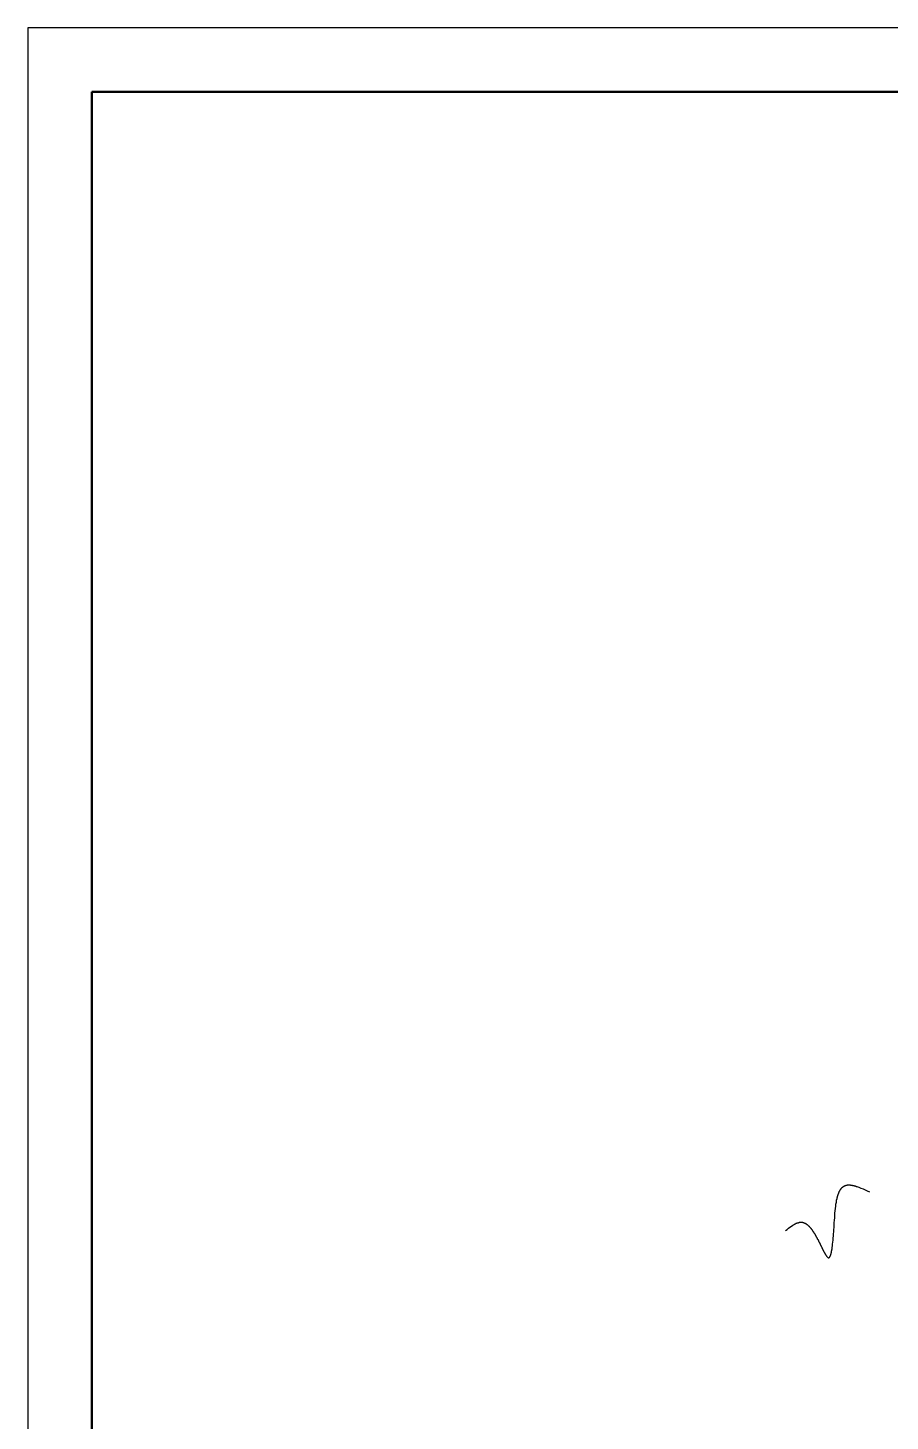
# Model space of a CAD drawing. Header units: millimetres. Extents: x 0 to 1200, y 0 to 841.
# Drawn here: x 0 to 67.4, y 732.1 to 841 of the extents above; entities that cross this region are included whole.
import ezdxf

# ---------------------------------------------------------------- set-up
doc = ezdxf.new("R2010")
doc.units = ezdxf.units.MM
doc.layers.add('Standard', color=7, linetype='Continuous', lineweight=25)

msp = doc.modelspace()

# ---------------------------------------------------------------- linework, layer by layer
at = {"layer": 'Standard', "color": 7, "linetype": 'Continuous', "lineweight": 25}
for p, q in [((1200, 841), (0, 841)), ((0, 841), (0, 0))]:
    msp.add_line(p, q, dxfattribs=at)
at = {"layer": 'Standard', "color": 30, "linetype": 'Continuous', "lineweight": 50}
for p, q in [((1195, 836), (5, 836)), ((5, 836), (5, 5))]:
    msp.add_line(p, q, dxfattribs=at)
at = {"layer": 'Standard', "color": 7, "linetype": 'Continuous', "lineweight": -3}
for p, q in [((63.26, 749.33), (63.3, 749.48)), ((63.3, 749.5), (63.31, 749.52)), ((63.3, 749.48), (63.3, 749.5)), ((63.31, 749.56), (63.32, 749.58)), ((63.31, 749.54), (63.31, 749.56)), ((63.31, 749.52), (63.31, 749.54)), ((63.32, 749.58), (63.33, 749.6)), ((63.33, 749.62), (63.34, 749.64)), ((63.33, 749.6), (63.33, 749.62)), ((63.34, 749.65), (63.35, 749.67)), ((63.34, 749.64), (63.34, 749.65)), ((63.35, 749.69), (63.36, 749.71)), ((63.35, 749.67), (63.35, 749.69)), ((63.36, 749.73), (63.37, 749.75)), ((63.36, 749.71), (63.36, 749.73)), ((63.37, 749.76), (63.38, 749.78)), ((63.37, 749.75), (63.37, 749.76)), ((63.38, 749.78), (63.39, 749.8)), ((63.39, 749.82), (63.4, 749.83)), ((63.39, 749.8), (63.39, 749.82)), ((63.4, 749.83), (63.41, 749.85)), ((63.41, 749.87), (63.42, 749.89)), ((63.41, 749.85), (63.41, 749.87)), ((63.42, 749.9), (63.43, 749.92)), ((63.42, 749.89), (63.42, 749.9)), ((63.43, 749.92), (63.44, 749.93)), ((63.44, 749.93), (63.45, 749.95)), ((63.45, 749.97), (63.46, 749.98)), ((63.45, 749.95), (63.45, 749.97)), ((63.46, 749.98), (63.47, 750)), ((63.47, 750.01), (63.48, 750.03)), ((63.47, 750), (63.47, 750.01)), ((63.48, 750.03), (63.49, 750.04)), ((63.49, 750.04), (63.5, 750.06)), ((63.5, 750.07), (63.51, 750.09)), ((63.5, 750.06), (63.5, 750.07)), ((63.51, 750.09), (63.52, 750.1)), ((63.52, 750.1), (63.53, 750.11)), ((63.53, 750.11), (63.54, 750.13)), ((63.54, 750.14), (63.55, 750.15)), ((63.54, 750.13), (63.54, 750.14)), ((63.55, 750.15), (63.56, 750.17)), ((63.56, 750.17), (63.57, 750.18)), ((63.57, 750.18), (63.58, 750.19)), ((63.58, 750.19), (63.59, 750.2)), ((63.59, 750.22), (63.6, 750.23)), ((63.59, 750.2), (63.59, 750.22)), ((63.6, 750.23), (63.61, 750.24)), ((63.61, 750.24), (63.62, 750.25)), ((63.62, 750.25), (63.63, 750.26)), ((63.63, 750.26), (63.64, 750.27)), ((63.64, 750.27), (63.65, 750.29)), ((63.65, 750.29), (63.66, 750.3)), ((63.66, 750.3), (63.67, 750.31)), ((63.67, 750.31), (63.68, 750.32)), ((63.68, 750.32), (63.69, 750.33)), ((63.69, 750.33), (63.7, 750.34)), ((63.7, 750.34), (63.71, 750.35)), ((63.71, 750.35), (63.72, 750.36)), ((63.72, 750.36), (63.73, 750.37)), ((63.73, 750.37), (63.74, 750.37)), ((63.74, 750.37), (63.75, 750.38)), ((63.75, 750.38), (63.76, 750.39)), ((63.76, 750.39), (63.77, 750.4)), ((63.77, 750.4), (63.79, 750.41)), ((63.79, 750.41), (63.8, 750.42)), ((63.8, 750.42), (63.81, 750.42)), ((63.81, 750.42), (63.82, 750.43)), ((63.82, 750.43), (63.83, 750.44)), ((63.83, 750.44), (63.84, 750.44)), ((63.84, 750.44), (63.85, 750.45)), ((63.85, 750.45), (63.87, 750.46)), ((63.87, 750.46), (63.88, 750.46)), ((63.88, 750.46), (63.89, 750.47)), ((63.89, 750.47), (63.9, 750.47)), ((63.9, 750.47), (63.92, 750.48)), ((63.92, 750.48), (63.93, 750.48)), ((63.93, 750.48), (63.94, 750.49)), ((63.94, 750.49), (63.96, 750.49)), ((63.96, 750.49), (63.97, 750.5)), ((63.97, 750.5), (63.98, 750.5)), ((63.98, 750.5), (64, 750.51)), ((64, 750.51), (64.01, 750.51)), ((64.01, 750.51), (64.02, 750.51)), ((64.02, 750.51), (64.04, 750.52)), ((64.04, 750.52), (64.05, 750.52)), ((64.05, 750.52), (64.06, 750.52)), ((64.06, 750.52), (64.08, 750.52)), ((64.08, 750.52), (64.09, 750.53)), ((64.09, 750.53), (64.11, 750.53)), ((64.11, 750.53), (64.12, 750.53)), ((64.12, 750.53), (64.14, 750.53)), ((64.14, 750.53), (64.15, 750.53)), ((64.15, 750.53), (64.17, 750.53)), ((64.17, 750.53), (64.18, 750.53)), ((64.18, 750.53), (64.2, 750.53)), ((64.2, 750.53), (64.21, 750.53)), ((64.21, 750.53), (64.23, 750.53)), ((64.23, 750.53), (64.24, 750.53)), ((64.24, 750.53), (64.26, 750.53)), ((64.26, 750.53), (64.27, 750.53)), ((64.27, 750.53), (64.29, 750.53)), ((64.29, 750.53), (64.3, 750.53)), ((64.3, 750.53), (64.32, 750.53)), ((64.32, 750.53), (64.34, 750.53)), ((64.34, 750.53), (64.35, 750.52)), ((64.35, 750.52), (64.37, 750.52)), ((64.37, 750.52), (64.39, 750.52)), ((64.39, 750.52), (64.4, 750.52)), ((64.4, 750.52), (64.42, 750.52)), ((64.42, 750.52), (64.44, 750.51)), ((64.44, 750.51), (64.45, 750.51)), ((64.45, 750.51), (64.47, 750.51)), ((64.47, 750.51), (64.49, 750.5)), ((64.49, 750.5), (64.5, 750.5)), ((64.5, 750.5), (64.52, 750.5)), ((64.52, 750.5), (64.54, 750.49)), ((64.54, 750.49), (64.56, 750.49)), ((64.56, 750.49), (64.57, 750.48)), ((64.57, 750.48), (64.59, 750.48)), ((64.59, 750.48), (64.61, 750.48)), ((64.61, 750.48), (64.63, 750.47)), ((64.63, 750.47), (64.64, 750.47)), ((64.64, 750.47), (64.66, 750.46)), ((64.66, 750.46), (64.68, 750.46)), ((64.68, 750.46), (64.7, 750.45)), ((64.7, 750.45), (64.72, 750.45)), ((64.72, 750.45), (64.74, 750.44)), ((64.74, 750.44), (64.75, 750.43)), ((64.75, 750.43), (64.77, 750.43)), ((64.77, 750.43), (64.79, 750.42)), ((64.79, 750.42), (64.81, 750.42)), ((64.81, 750.42), (64.83, 750.41)), ((64.83, 750.41), (64.85, 750.4)), ((64.85, 750.4), (65, 750.35)), ((65, 750.35), (65.16, 750.29)), ((65.16, 750.29), (65.33, 750.22)), ((65.33, 750.22), (65.49, 750.15)), ((65.49, 750.15), (65.66, 750.07)), ((65.66, 750.07), (65.83, 749.99)), ((63.13, 748.33), (63.15, 748.51)), ((63.15, 748.51), (63.17, 748.69)), ((63.17, 748.69), (63.19, 748.86)), ((63.19, 748.86), (63.21, 749.02)), ((63.21, 749.02), (63.24, 749.18)), ((63.24, 749.18), (63.26, 749.33)), ((59.61, 747.23), (59.73, 747.31)), ((59.73, 747.31), (59.84, 747.39)), ((59.84, 747.39), (59.95, 747.45)), ((59.95, 747.45), (59.97, 747.46)), ((59.97, 747.46), (59.99, 747.47)), ((59.99, 747.47), (60.01, 747.48)), ((60.01, 747.48), (60.03, 747.49)), ((60.03, 747.49), (60.05, 747.5)), ((60.05, 747.5), (60.07, 747.51)), ((60.07, 747.51), (60.08, 747.52)), ((60.08, 747.52), (60.1, 747.53)), ((60.1, 747.53), (60.12, 747.53)), ((60.12, 747.53), (60.14, 747.54)), ((60.14, 747.54), (60.16, 747.55)), ((60.16, 747.55), (60.18, 747.56)), ((60.18, 747.56), (60.19, 747.56)), ((60.19, 747.56), (60.21, 747.57)), ((60.21, 747.57), (60.23, 747.57)), ((60.23, 747.57), (60.25, 747.58)), ((60.25, 747.58), (60.27, 747.58)), ((60.27, 747.58), (60.29, 747.59)), ((60.29, 747.59), (60.3, 747.59)), ((60.3, 747.59), (60.32, 747.6)), ((60.32, 747.6), (60.34, 747.6)), ((60.34, 747.6), (60.36, 747.61)), ((60.36, 747.61), (60.38, 747.61)), ((60.38, 747.61), (60.39, 747.61)), ((60.39, 747.61), (60.41, 747.61)), ((60.41, 747.61), (60.43, 747.61)), ((60.43, 747.61), (60.45, 747.62)), ((60.45, 747.62), (60.46, 747.62)), ((60.46, 747.62), (60.48, 747.62)), ((60.48, 747.62), (60.5, 747.62)), ((60.5, 747.62), (60.52, 747.62)), ((60.52, 747.62), (60.53, 747.61)), ((60.53, 747.61), (60.55, 747.61)), ((60.55, 747.61), (60.57, 747.61)), ((60.57, 747.61), (60.59, 747.61)), ((60.59, 747.61), (60.6, 747.61)), ((60.6, 747.61), (60.62, 747.6)), ((60.62, 747.6), (60.64, 747.6)), ((60.64, 747.6), (60.66, 747.59)), ((60.66, 747.59), (60.68, 747.59)), ((60.68, 747.59), (60.69, 747.58)), ((60.69, 747.58), (60.71, 747.57)), ((60.71, 747.57), (60.73, 747.57)), ((60.73, 747.57), (60.75, 747.56)), ((60.75, 747.56), (60.76, 747.55)), ((60.76, 747.55), (60.78, 747.54)), ((60.78, 747.54), (60.8, 747.53)), ((60.8, 747.53), (60.82, 747.53)), ((60.82, 747.53), (60.83, 747.52)), ((60.83, 747.52), (60.85, 747.5)), ((60.85, 747.5), (60.87, 747.49)), ((60.87, 747.49), (60.89, 747.48)), ((60.89, 747.48), (60.9, 747.47)), ((60.9, 747.47), (60.92, 747.46)), ((60.92, 747.46), (60.94, 747.45)), ((60.94, 747.45), (60.95, 747.43)), ((60.95, 747.43), (60.97, 747.42)), ((60.97, 747.42), (60.99, 747.41)), ((60.99, 747.41), (61, 747.39)), ((61, 747.39), (61.02, 747.38)), ((61.02, 747.38), (61.04, 747.36)), ((61.04, 747.36), (61.05, 747.35)), ((61.05, 747.35), (61.07, 747.33)), ((61.07, 747.33), (61.09, 747.31)), ((61.09, 747.31), (61.1, 747.3)), ((61.1, 747.3), (61.12, 747.28)), ((63.06, 747.21), (63.07, 747.38)), ((63.07, 747.38), (63.08, 747.58)), ((63.08, 747.58), (63.09, 747.77)), ((63.09, 747.77), (63.11, 747.96)), ((63.11, 747.96), (63.12, 748.15)), ((63.12, 748.15), (63.13, 748.33)), ((59.27, 746.97), (59.38, 747.06)), ((59.38, 747.06), (59.5, 747.15)), ((59.5, 747.15), (59.61, 747.23)), ((61.12, 747.28), (61.13, 747.26)), ((61.13, 747.26), (61.15, 747.25)), ((61.15, 747.25), (61.17, 747.23)), ((61.17, 747.23), (61.18, 747.21)), ((61.18, 747.21), (61.2, 747.19)), ((61.2, 747.19), (61.21, 747.17)), ((61.21, 747.17), (61.23, 747.15)), ((61.23, 747.15), (61.25, 747.13)), ((61.25, 747.13), (61.26, 747.12)), ((61.26, 747.12), (61.28, 747.1)), ((61.28, 747.1), (61.29, 747.08)), ((61.29, 747.08), (61.31, 747.05)), ((61.31, 747.05), (61.32, 747.03)), ((61.32, 747.03), (61.34, 747.01)), ((61.34, 747.01), (61.35, 746.99)), ((61.35, 746.99), (61.37, 746.97)), ((61.37, 746.97), (61.38, 746.95)), ((61.38, 746.95), (61.4, 746.93)), ((61.4, 746.93), (61.41, 746.9)), ((61.41, 746.9), (61.43, 746.88)), ((61.43, 746.88), (61.44, 746.86)), ((61.44, 746.86), (61.46, 746.84)), ((61.46, 746.84), (61.47, 746.81)), ((61.47, 746.81), (61.49, 746.79)), ((61.49, 746.79), (61.5, 746.77)), ((61.5, 746.77), (61.52, 746.74)), ((61.52, 746.74), (61.53, 746.72)), ((61.53, 746.72), (61.55, 746.7)), ((61.55, 746.7), (61.56, 746.67)), ((61.56, 746.67), (61.57, 746.65)), ((61.57, 746.65), (61.59, 746.63)), ((61.59, 746.63), (61.6, 746.6)), ((61.6, 746.6), (61.62, 746.58)), ((61.62, 746.58), (61.63, 746.55)), ((61.63, 746.55), (61.64, 746.53)), ((61.64, 746.53), (61.66, 746.5)), ((61.66, 746.5), (61.67, 746.48)), ((61.67, 746.48), (61.69, 746.45)), ((61.69, 746.45), (61.7, 746.43)), ((61.7, 746.43), (61.71, 746.4)), ((61.71, 746.4), (61.73, 746.38)), ((61.73, 746.38), (61.74, 746.35)), ((61.74, 746.35), (61.75, 746.33)), ((61.75, 746.33), (61.77, 746.3)), ((61.77, 746.3), (61.78, 746.28)), ((61.78, 746.28), (61.79, 746.25)), ((61.79, 746.25), (61.81, 746.23)), ((61.81, 746.23), (61.82, 746.2)), ((62.97, 746.06), (62.98, 746.22)), ((62.98, 746.22), (62.99, 746.38)), ((62.99, 746.38), (63.01, 746.54)), ((63.01, 746.54), (63.02, 746.7)), ((63.02, 746.7), (63.03, 746.87)), ((63.03, 746.87), (63.04, 747.04)), ((63.04, 747.04), (63.06, 747.21)), ((61.82, 746.2), (61.83, 746.18)), ((61.83, 746.18), (61.84, 746.16)), ((61.84, 746.16), (61.85, 746.15)), ((61.85, 746.15), (61.85, 746.13)), ((61.85, 746.13), (61.86, 746.12)), ((61.86, 746.12), (61.87, 746.1)), ((61.87, 746.1), (61.88, 746.09)), ((61.88, 746.09), (61.89, 746.07)), ((61.89, 746.07), (61.89, 746.06)), ((61.89, 746.06), (61.9, 746.04)), ((61.9, 746.04), (61.91, 746.03)), ((61.91, 746.03), (61.92, 746.01)), ((61.92, 746.01), (61.92, 746)), ((61.92, 746), (61.93, 745.98)), ((61.93, 745.98), (61.94, 745.97)), ((61.94, 745.97), (61.95, 745.95)), ((61.95, 745.95), (61.95, 745.94)), ((61.95, 745.94), (61.96, 745.92)), ((61.96, 745.92), (61.97, 745.91)), ((61.97, 745.91), (61.98, 745.89)), ((61.98, 745.89), (61.98, 745.88)), ((61.98, 745.88), (61.99, 745.86)), ((61.99, 745.86), (62, 745.85)), ((62, 745.85), (62.01, 745.83)), ((62.01, 745.83), (62.01, 745.82)), ((62.01, 745.82), (62.02, 745.8)), ((62.02, 745.8), (62.03, 745.79)), ((62.03, 745.79), (62.03, 745.77)), ((62.03, 745.77), (62.04, 745.76)), ((62.04, 745.76), (62.05, 745.74)), ((62.05, 745.74), (62.06, 745.73)), ((62.06, 745.73), (62.06, 745.71)), ((62.06, 745.71), (62.07, 745.7)), ((62.07, 745.7), (62.08, 745.69)), ((62.08, 745.69), (62.08, 745.67)), ((62.08, 745.67), (62.09, 745.66)), ((62.09, 745.66), (62.1, 745.64)), ((62.1, 745.64), (62.1, 745.63)), ((62.1, 745.63), (62.11, 745.62)), ((62.11, 745.62), (62.12, 745.6)), ((62.12, 745.6), (62.12, 745.59)), ((62.12, 745.59), (62.13, 745.57)), ((62.13, 745.57), (62.14, 745.56)), ((62.14, 745.56), (62.14, 745.55)), ((62.14, 745.55), (62.15, 745.53)), ((62.15, 745.53), (62.16, 745.52)), ((62.16, 745.52), (62.16, 745.51)), ((62.16, 745.51), (62.17, 745.49)), ((62.17, 745.49), (62.18, 745.48)), ((62.18, 745.48), (62.18, 745.47)), ((62.18, 745.47), (62.19, 745.45)), ((62.19, 745.45), (62.2, 745.44)), ((62.2, 745.44), (62.2, 745.43)), ((62.2, 745.43), (62.21, 745.42)), ((62.21, 745.42), (62.22, 745.4)), ((62.22, 745.4), (62.22, 745.39)), ((62.22, 745.39), (62.23, 745.38)), ((62.23, 745.38), (62.24, 745.37)), ((62.24, 745.37), (62.24, 745.35)), ((62.24, 745.35), (62.25, 745.34)), ((62.25, 745.34), (62.26, 745.33)), ((62.26, 745.33), (62.26, 745.32)), ((62.26, 745.32), (62.27, 745.3)), ((62.27, 745.3), (62.27, 745.29)), ((62.27, 745.29), (62.28, 745.28)), ((62.28, 745.28), (62.29, 745.27)), ((62.29, 745.27), (62.29, 745.26)), ((62.29, 745.26), (62.3, 745.25)), ((62.3, 745.25), (62.3, 745.24)), ((62.3, 745.24), (62.31, 745.23)), ((62.31, 745.23), (62.32, 745.21)), ((62.32, 745.21), (62.32, 745.2)), ((62.32, 745.2), (62.33, 745.19)), ((62.33, 745.19), (62.33, 745.18)), ((62.33, 745.18), (62.34, 745.17)), ((62.34, 745.17), (62.35, 745.16)), ((62.35, 745.16), (62.35, 745.15)), ((62.35, 745.15), (62.36, 745.14)), ((62.36, 745.14), (62.36, 745.13)), ((62.36, 745.13), (62.37, 745.12)), ((62.37, 745.12), (62.37, 745.11)), ((62.82, 745.15), (62.83, 745.16)), ((62.82, 745.14), (62.82, 745.15)), ((62.82, 745.13), (62.82, 745.14)), ((62.82, 745.12), (62.82, 745.13)), ((62.83, 745.18), (62.84, 745.19)), ((62.83, 745.17), (62.83, 745.18)), ((62.83, 745.16), (62.83, 745.17)), ((62.84, 745.22), (62.85, 745.23)), ((62.84, 745.21), (62.84, 745.22)), ((62.84, 745.2), (62.84, 745.21)), ((62.84, 745.19), (62.84, 745.2)), ((62.85, 745.27), (62.86, 745.28)), ((62.85, 745.26), (62.85, 745.27)), ((62.85, 745.24), (62.85, 745.26)), ((62.85, 745.23), (62.85, 745.24)), ((62.86, 745.32), (62.87, 745.33)), ((62.86, 745.3), (62.86, 745.32)), ((62.86, 745.29), (62.86, 745.3)), ((62.86, 745.28), (62.86, 745.29)), ((62.87, 745.37), (62.88, 745.38)), ((62.87, 745.35), (62.87, 745.37)), ((62.87, 745.34), (62.87, 745.35)), ((62.87, 745.33), (62.87, 745.34)), ((62.88, 745.42), (62.89, 745.43)), ((62.88, 745.4), (62.88, 745.42)), ((62.88, 745.39), (62.88, 745.4)), ((62.88, 745.38), (62.88, 745.39)), ((62.89, 745.49), (62.9, 745.5)), ((62.89, 745.47), (62.89, 745.49)), ((62.89, 745.46), (62.89, 745.47)), ((62.89, 745.44), (62.89, 745.46)), ((62.89, 745.43), (62.89, 745.44)), ((62.9, 745.54), (62.91, 745.56)), ((62.9, 745.53), (62.9, 745.54)), ((62.9, 745.51), (62.9, 745.53)), ((62.9, 745.5), (62.9, 745.51)), ((62.91, 745.62), (62.92, 745.63)), ((62.91, 745.6), (62.91, 745.62)), ((62.91, 745.59), (62.91, 745.6)), ((62.91, 745.57), (62.91, 745.59)), ((62.91, 745.56), (62.91, 745.57)), ((62.92, 745.63), (62.93, 745.77)), ((62.93, 745.77), (62.95, 745.91)), ((62.95, 745.91), (62.97, 746.06)), ((62.37, 745.11), (62.38, 745.1)), ((62.38, 745.1), (62.39, 745.09)), ((62.39, 745.09), (62.39, 745.08)), ((62.39, 745.08), (62.4, 745.07)), ((62.4, 745.07), (62.4, 745.07)), ((62.4, 745.07), (62.41, 745.06)), ((62.41, 745.06), (62.41, 745.05)), ((62.41, 745.05), (62.42, 745.04)), ((62.42, 745.04), (62.42, 745.03)), ((62.42, 745.03), (62.43, 745.02)), ((62.43, 745.02), (62.44, 745.02)), ((62.44, 745.02), (62.44, 745.01)), ((62.44, 745.01), (62.45, 745)), ((62.45, 745), (62.45, 744.99)), ((62.45, 744.99), (62.46, 744.99)), ((62.46, 744.99), (62.46, 744.98)), ((62.46, 744.98), (62.47, 744.97)), ((62.47, 744.97), (62.47, 744.96)), ((62.47, 744.96), (62.48, 744.96)), ((62.48, 744.96), (62.48, 744.95)), ((62.48, 744.95), (62.49, 744.94)), ((62.49, 744.94), (62.49, 744.94)), ((62.49, 744.94), (62.5, 744.93)), ((62.5, 744.93), (62.5, 744.93)), ((62.5, 744.93), (62.51, 744.92)), ((62.51, 744.92), (62.51, 744.92)), ((62.51, 744.92), (62.52, 744.91)), ((62.52, 744.91), (62.52, 744.91)), ((62.52, 744.91), (62.53, 744.9)), ((62.53, 744.9), (62.53, 744.9)), ((62.53, 744.9), (62.54, 744.89)), ((62.54, 744.89), (62.54, 744.89)), ((62.54, 744.89), (62.55, 744.88)), ((62.55, 744.88), (62.55, 744.88)), ((62.55, 744.88), (62.56, 744.87)), ((62.56, 744.87), (62.56, 744.87)), ((62.56, 744.87), (62.57, 744.87)), ((62.57, 744.87), (62.57, 744.86)), ((62.57, 744.86), (62.57, 744.86)), ((62.57, 744.86), (62.58, 744.86)), ((62.58, 744.86), (62.58, 744.86)), ((62.58, 744.86), (62.59, 744.85)), ((62.59, 744.85), (62.59, 744.85)), ((62.59, 744.85), (62.6, 744.85)), ((62.6, 744.85), (62.6, 744.85)), ((62.6, 744.85), (62.61, 744.85)), ((62.61, 744.85), (62.61, 744.85)), ((62.61, 744.85), (62.61, 744.84)), ((62.61, 744.84), (62.62, 744.84)), ((62.62, 744.84), (62.62, 744.84)), ((62.62, 744.84), (62.63, 744.84)), ((62.63, 744.84), (62.63, 744.84)), ((62.63, 744.84), (62.64, 744.84)), ((62.64, 744.84), (62.64, 744.84)), ((62.64, 744.84), (62.64, 744.84)), ((62.64, 744.84), (62.65, 744.84)), ((62.65, 744.84), (62.66, 744.85)), ((62.65, 744.84), (62.65, 744.84)), ((62.66, 744.85), (62.66, 744.85)), ((62.66, 744.85), (62.66, 744.85)), ((62.66, 744.85), (62.67, 744.85)), ((62.67, 744.85), (62.67, 744.85)), ((62.67, 744.85), (62.68, 744.85)), ((62.68, 744.85), (62.68, 744.86)), ((62.68, 744.86), (62.68, 744.86)), ((62.68, 744.86), (62.69, 744.86)), ((62.69, 744.86), (62.69, 744.87)), ((62.69, 744.87), (62.69, 744.87)), ((62.69, 744.87), (62.7, 744.87)), ((62.7, 744.87), (62.7, 744.88)), ((62.7, 744.88), (62.71, 744.88)), ((62.71, 744.88), (62.71, 744.89)), ((62.71, 744.89), (62.72, 744.89)), ((62.71, 744.88), (62.71, 744.88)), ((62.72, 744.9), (62.73, 744.91)), ((62.72, 744.89), (62.72, 744.9)), ((62.72, 744.9), (62.72, 744.9)), ((62.73, 744.91), (62.73, 744.92)), ((62.73, 744.92), (62.74, 744.92)), ((62.73, 744.91), (62.73, 744.91)), ((62.74, 744.93), (62.75, 744.94)), ((62.74, 744.92), (62.74, 744.93)), ((62.74, 744.93), (62.74, 744.93)), ((62.75, 744.95), (62.76, 744.96)), ((62.75, 744.94), (62.75, 744.95)), ((62.75, 744.95), (62.75, 744.95)), ((62.76, 744.97), (62.77, 744.98)), ((62.76, 744.96), (62.76, 744.97)), ((62.76, 744.97), (62.76, 744.97)), ((62.77, 744.99), (62.78, 745)), ((62.77, 744.98), (62.77, 744.99)), ((62.77, 744.99), (62.77, 744.99)), ((62.78, 745.02), (62.79, 745.03)), ((62.78, 745.01), (62.78, 745.02)), ((62.78, 745), (62.78, 745.01)), ((62.79, 745.04), (62.8, 745.05)), ((62.79, 745.03), (62.79, 745.04)), ((62.79, 745.03), (62.79, 745.03)), ((62.8, 745.08), (62.81, 745.09)), ((62.8, 745.07), (62.8, 745.08)), ((62.8, 745.06), (62.8, 745.07)), ((62.8, 745.05), (62.8, 745.06)), ((62.81, 745.11), (62.82, 745.12)), ((62.81, 745.1), (62.81, 745.11)), ((62.81, 745.09), (62.81, 745.1))]:
    msp.add_line(p, q, dxfattribs=at)

doc.saveas('drawing.dxf')
